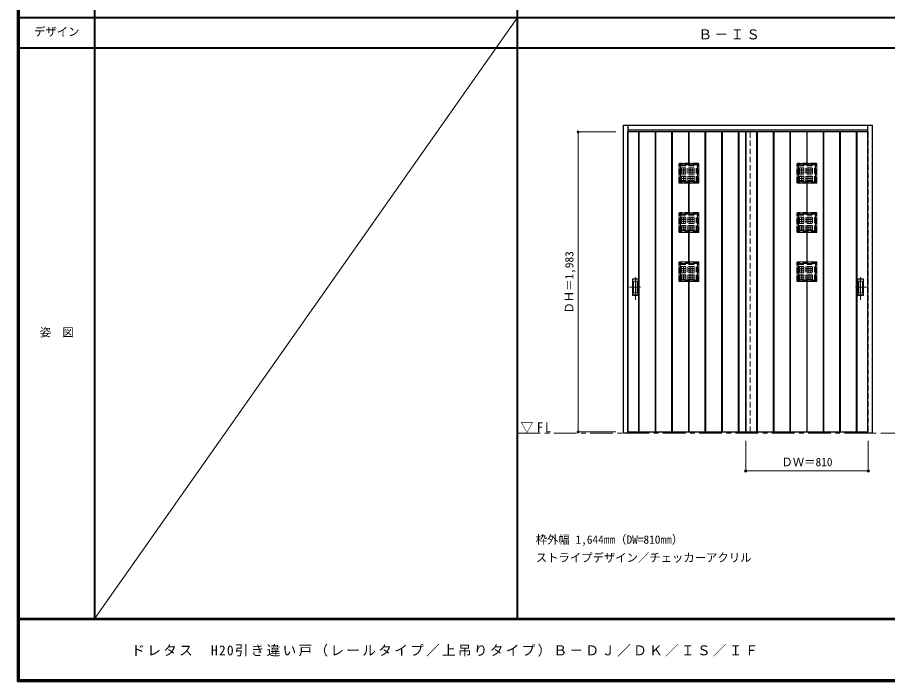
# Model space of a CAD drawing. Units: millimetres, scale not verified. Extents: x -6000 to 5700, y -4307 to 4260.
# Drawn here: x -6000 to -250, y -4205 to 186 of the extents above; entities that cross this region are included whole.
import ezdxf
from ezdxf.enums import TextEntityAlignment as Align

# ---------------------------------------------------------------- set-up
doc = ezdxf.new("R2010")
doc.units = ezdxf.units.MM
doc.header["$LTSCALE"] = 30
doc.header["$PDMODE"] = 32
doc.header["$PDSIZE"] = 15
doc.linetypes.add('CHAIN1', pattern=[8, 5, -1, 1, -1])
doc.linetypes.add('DASHED1', pattern=[1.8, 1.2, -0.6])
for name, color, linetype, lineweight in [('0-2_扉', 7, 'Continuous', 18), ('0-3_仕上げ', 3, 'Continuous', 25), ('0-4_枠', 3, 'Continuous', 25), ('0-6_引手', 7, 'Continuous', 18), ('0-B_寸法', 4, 'Continuous', 9), ('0-C_ハッチ', 4, 'Continuous', 9), ('F-1_枠', 6, 'Continuous', 40), ('F-A_文字', 7, 'CHAIN1', 18)]:
    doc.layers.add(name, color=color, linetype=linetype, lineweight=lineweight)
doc.layers.add('0-A_文字', color=7, linetype='Continuous')
doc.styles.add('ＭＳ ゴシック', font='')
doc.styles.get('ＭＳ ゴシック').set_extended_font_data('MS Gothic')

msp = doc.modelspace()

# ---------------------------------------------------------------- linework, layer by layer
at = {"layer": '0-2_扉', "color": 4, "linetype": 'DASHED1', "lineweight": 9}
for p, q in [((-1968, -571), (-1968, -2554)), ((-1965, -571), (-1968, -571)), ((-1158, -2554), (-1158, -571)), ((-381, -571), (-378, -571)), ((-1968, -2554), (-1965, -2554))]:
    msp.add_line(p, q, dxfattribs=at)
at = {"layer": '0-2_扉', "color": 3, "lineweight": 25}
for p, q in [((-1966, -2554), (-1966, -571)), ((-381, -571), (-1965, -571)), ((-1895, -2554), (-1895, -571)), ((-1891, -2554), (-1891, -571)), ((-1785, -2554), (-1785, -571)), ((-1781, -2554), (-1781, -571)), ((-1675, -2554), (-1675, -571)), ((-1671, -2554), (-1671, -571)), ((-1455, -2554), (-1455, -571)), ((-1451, -2554), (-1451, -571)), ((-1345, -2554), (-1345, -571)), ((-1341, -2554), (-1341, -571)), ((-1235, -2554), (-1235, -571)), ((-1231, -2554), (-1231, -571)), ((-1188, -2554), (-1188, -571)), ((-1186, -2554), (-1186, -571)), ((-1115, -2554), (-1115, -571)), ((-1111, -2554), (-1111, -571)), ((-1005, -2554), (-1005, -571)), ((-1001, -2554), (-1001, -571)), ((-895, -2554), (-895, -571)), ((-891, -2554), (-891, -571)), ((-675, -2554), (-675, -571)), ((-671, -2554), (-671, -571)), ((-565, -2554), (-565, -571)), ((-561, -2554), (-561, -571)), ((-455, -2554), (-455, -571)), ((-451, -2554), (-451, -571)), ((-380, -2554), (-380, -571)), ((-1965, -2554), (-381, -2554)), ((-381, -2553.8), (-381, -2553.46))]:
    msp.add_line(p, q, dxfattribs=at)
at = {"layer": '0-2_扉'}
for p, q in [((-1893, -2554), (-1893, -571)), ((-1783, -2554), (-1783, -571)), ((-1673, -2554), (-1673, -571)), ((-1453, -2554), (-1453, -571)), ((-1343, -2554), (-1343, -571)), ((-1233, -2554), (-1233, -571)), ((-1113, -2554), (-1113, -571)), ((-1003, -2554), (-1003, -571)), ((-893, -2554), (-893, -571)), ((-673, -2554), (-673, -571)), ((-563, -2554), (-563, -571)), ((-453, -2554), (-453, -571))]:
    msp.add_line(p, q, dxfattribs=at)
at = {"layer": '0-2_扉', "color": 4, "linetype": 'DASHED1', "lineweight": 9}
msp.add_lwpolyline([(-378, -571), (-378, -2554), (-381, -2554)], dxfattribs=at)
at = {"layer": '0-3_仕上げ', "color": 7, "lineweight": 18}
for p, q in [((-1565, -779), (-1565, -571)), ((-1563, -779), (-1563, -571)), ((-1561, -779), (-1561, -571)), ((-785, -779), (-785, -571)), ((-783, -779), (-783, -571)), ((-781, -779), (-781, -571)), ((-1498, -779), (-1628, -779)), ((-1628, -909), (-1628, -779)), ((-1628, -779), (-1619, -788)), ((-1507, -788), (-1619, -788)), ((-1619, -900), (-1619, -788)), ((-1507, -788), (-1498, -779)), ((-1507, -900), (-1507, -788)), ((-1498, -909), (-1498, -779)), ((-718, -779), (-848, -779)), ((-848, -909), (-848, -779)), ((-848, -779), (-839, -788)), ((-727, -788), (-839, -788)), ((-839, -900), (-839, -788)), ((-727, -788), (-718, -779)), ((-727, -900), (-727, -788)), ((-718, -909), (-718, -779)), ((-1498, -909), (-1628, -909)), ((-1565, -1105), (-1565, -909)), ((-1565, -1105), (-1565, -909)), ((-1563, -1105), (-1563, -909)), ((-1563, -1080.7), (-1563, -909)), ((-1561, -1105), (-1561, -909)), ((-1561, -1105), (-1561, -909)), ((-1507, -900), (-1498, -909)), ((-718, -909), (-848, -909)), ((-785, -1105), (-785, -909)), ((-785, -1105), (-785, -909)), ((-783, -1105), (-783, -909)), ((-783, -1080.7), (-783, -909)), ((-781, -1105), (-781, -909)), ((-781, -1105), (-781, -909)), ((-727, -900), (-718, -909)), ((-1498, -1105), (-1628, -1105)), ((-1628, -1235), (-1628, -1105)), ((-1628, -1105), (-1619, -1114)), ((-1507, -1114), (-1619, -1114)), ((-1619, -1226), (-1619, -1114)), ((-1507, -1114), (-1498, -1105)), ((-1507, -1226), (-1507, -1114)), ((-1498, -1235), (-1498, -1105)), ((-718, -1105), (-848, -1105)), ((-848, -1235), (-848, -1105)), ((-848, -1105), (-839, -1114)), ((-727, -1114), (-839, -1114)), ((-839, -1226), (-839, -1114)), ((-727, -1114), (-718, -1105)), ((-727, -1226), (-727, -1114)), ((-718, -1235), (-718, -1105)), ((-1498, -1235), (-1628, -1235)), ((-1565, -1431), (-1565, -1235)), ((-1565, -1431), (-1565, -1235)), ((-1563, -1431), (-1563, -1235)), ((-1561, -1431), (-1561, -1235)), ((-1561, -1431), (-1561, -1235)), ((-1507, -1226), (-1498, -1235)), ((-718, -1235), (-848, -1235)), ((-785, -1431), (-785, -1235)), ((-785, -1431), (-785, -1235)), ((-783, -1431), (-783, -1235)), ((-781, -1431), (-781, -1235)), ((-781, -1431), (-781, -1235)), ((-727, -1226), (-718, -1235)), ((-1498, -1431), (-1628, -1431)), ((-1628, -1561), (-1628, -1431)), ((-1628, -1431), (-1619, -1440)), ((-1507, -1440), (-1498, -1431)), ((-1498, -1561), (-1498, -1431)), ((-718, -1431), (-848, -1431)), ((-848, -1561), (-848, -1431)), ((-848, -1431), (-839, -1440)), ((-727, -1440), (-718, -1431)), ((-718, -1561), (-718, -1431)), ((-1507, -1440), (-1619, -1440)), ((-1619, -1552), (-1619, -1440)), ((-1507, -1552), (-1507, -1440)), ((-727, -1440), (-839, -1440)), ((-839, -1552), (-839, -1440)), ((-727, -1552), (-727, -1440)), ((-1507, -1552), (-1498, -1561)), ((-727, -1552), (-718, -1561)), ((-1498, -1561), (-1628, -1561)), ((-1565, -2554), (-1565, -1561)), ((-1563, -2554), (-1563, -1561)), ((-1561, -2554), (-1561, -1561)), ((-718, -1561), (-848, -1561)), ((-785, -2554), (-785, -1561)), ((-783, -2554), (-783, -1561)), ((-781, -2554), (-781, -1561))]:
    msp.add_line(p, q, dxfattribs=at)
at = {"layer": '0-3_仕上げ', "color": 7, "linetype": 'DASHED1', "lineweight": 18}
for p, q in [((-1500, -781), (-1626, -781)), ((-1500, -907), (-1500, -781)), ((-720, -781), (-846, -781)), ((-720, -907), (-720, -781)), ((-1500, -1107), (-1626, -1107)), ((-1500, -1233), (-1500, -1107)), ((-720, -1107), (-846, -1107)), ((-720, -1233), (-720, -1107)), ((-1500, -1433), (-1626, -1433)), ((-1500, -1559), (-1500, -1433)), ((-720, -1433), (-846, -1433)), ((-720, -1559), (-720, -1433))]:
    msp.add_line(p, q, dxfattribs=at)
at = {"layer": '0-3_仕上げ', "color": 6, "linetype": 'DASHED1', "lineweight": 40}
for p, q in [((-1501, -782), (-1625, -782)), ((-1625, -906), (-1625, -782)), ((-1501, -906), (-1501, -782)), ((-721, -782), (-845, -782)), ((-845, -906), (-845, -782)), ((-721, -906), (-721, -782)), ((-1501, -906), (-1625, -906)), ((-721, -906), (-845, -906)), ((-1501, -1108), (-1625, -1108)), ((-1625, -1232), (-1625, -1108)), ((-1501, -1232), (-1501, -1108)), ((-721, -1108), (-845, -1108)), ((-845, -1232), (-845, -1108)), ((-721, -1232), (-721, -1108)), ((-1501, -1232), (-1625, -1232)), ((-721, -1232), (-845, -1232)), ((-1501, -1434), (-1625, -1434)), ((-1625, -1558), (-1625, -1434)), ((-1501, -1558), (-1501, -1434)), ((-721, -1434), (-845, -1434)), ((-845, -1558), (-845, -1434)), ((-721, -1558), (-721, -1434)), ((-1501, -1558), (-1625, -1558)), ((-721, -1558), (-845, -1558))]:
    msp.add_line(p, q, dxfattribs=at)
at = {"layer": '0-3_仕上げ', "color": 7, "linetype": 'DASHED1', "lineweight": 18}
for points in [[(-1500, -907), (-1626, -907), (-1626, -781)], [(-720, -907), (-846, -907), (-846, -781)], [(-1500, -1233), (-1626, -1233), (-1626, -1107)], [(-720, -1233), (-846, -1233), (-846, -1107)], [(-1500, -1559), (-1626, -1559), (-1626, -1433)], [(-720, -1559), (-846, -1559), (-846, -1433)]]:
    msp.add_lwpolyline(points, dxfattribs=at)
at = {"layer": '0-3_仕上げ', "color": 7, "lineweight": 18}
for points in [[(-1507, -900), (-1619, -900), (-1628, -909)], [(-727, -900), (-839, -900), (-848, -909)], [(-1507, -1226), (-1619, -1226), (-1628, -1235)], [(-727, -1226), (-839, -1226), (-848, -1235)], [(-1507, -1552), (-1619, -1552), (-1628, -1561)], [(-727, -1552), (-839, -1552), (-848, -1561)]]:
    msp.add_lwpolyline(points, dxfattribs=at)
at = {"layer": '0-4_枠'}
for p, q in [((-1995, -527.5), (-351, -527.5)), ((-1995, -2562.5), (-1995, -527.5)), ((-1965, -2562.5), (-1965, -527.5)), ((-1965, -557.5), (-381, -557.5)), ((-381, -2553.46), (-381, -527.5)), ((-351, -2562.5), (-351, -527.5)), ((-1965, -2562.5), (-1995, -2562.5))]:
    msp.add_line(p, q, dxfattribs=at)
msp.add_lwpolyline([(-351, -2562.5), (-381, -2562.5), (-381, -2553.8)], dxfattribs=at)
at = {"layer": '0-6_引手'}
for p, q in [((-1936, -1541.5), (-1898, -1541.5)), ((-1936, -1651.5), (-1936, -1541.5)), ((-1898, -1651.5), (-1898, -1541.5)), ((-410, -1541.5), (-448, -1541.5)), ((-448, -1651.5), (-448, -1541.5)), ((-410, -1651.5), (-410, -1541.5)), ((-1929.5, -1557.5), (-1904.5, -1557.5)), ((-1929.5, -1635.5), (-1929.5, -1557.5)), ((-1904.5, -1635.5), (-1904.5, -1557.5)), ((-416.5, -1557.5), (-441.5, -1557.5)), ((-441.5, -1635.5), (-441.5, -1557.5)), ((-416.5, -1635.5), (-416.5, -1557.5)), ((-1936, -1651.5), (-1898, -1651.5)), ((-1929.5, -1635.5), (-1904.5, -1635.5)), ((-410, -1651.5), (-448, -1651.5)), ((-416.5, -1635.5), (-441.5, -1635.5))]:
    msp.add_line(p, q, dxfattribs=at)
at = {"layer": '0-6_引手', "linetype": 'CHAIN1'}
for p, q in [((-1917, -1681.73), (-1917, -1510.88)), ((-429, -1681.73), (-429, -1510.88)), ((-1955.07, -1596.5), (-1882.56, -1596.5)), ((-390.93, -1596.5), (-463.44, -1596.5))]:
    msp.add_line(p, q, dxfattribs=at)
at = {"layer": '0-6_引手', "linetype": 'DASHED1'}
for p, q in [((-1901, -1647.5), (-1901, -1545.5)), ((-445, -1647.5), (-445, -1545.5)), ((-1933, -1647.5), (-1901, -1647.5)), ((-413, -1647.5), (-445, -1647.5))]:
    msp.add_line(p, q, dxfattribs=at)
for points in [[(-1933, -1647.5), (-1933, -1545.5), (-1901, -1545.5)], [(-413, -1647.5), (-413, -1545.5), (-445, -1545.5)]]:
    msp.add_lwpolyline(points, dxfattribs=at)
at = {"layer": '0-B_寸法'}
for p, q in [((-2295, -571), (-2045, -571)), ((-2295, -571), (-2295, -2554)), ((-2295, -2554), (-2045, -2554)), ((-1188, -2812.5), (-1188, -2612.5)), ((-378, -2812.5), (-378, -2612.5)), ((-1188, -2812.5), (-378, -2812.5))]:
    msp.add_line(p, q, dxfattribs=at)
at = {"layer": '0-B_寸法', "color": 7}
for p in [(-2295, -571), (-2295, -2554), (-1188, -2812.5), (-378, -2812.5)]:
    msp.add_point(p, dxfattribs=at)
at = {"layer": '0-C_ハッチ', "linetype": 'DASHED1'}
for p, q in [((-1619, -794.5), (-1507, -794.5)), ((-1619, -795.5), (-1507, -795.5)), ((-1612.5, -900), (-1612.5, -788)), ((-1611.5, -900), (-1611.5, -788)), ((-1598.5, -900), (-1598.5, -788)), ((-1597.5, -900), (-1597.5, -788)), ((-1584.5, -900), (-1584.5, -788)), ((-1583.5, -900), (-1583.5, -788)), ((-1570.5, -900), (-1570.5, -788)), ((-1569.5, -900), (-1569.5, -788)), ((-1556.5, -900), (-1556.5, -788)), ((-1555.5, -900), (-1555.5, -788)), ((-1542.5, -900), (-1542.5, -788)), ((-1541.5, -900), (-1541.5, -788)), ((-1528.5, -900), (-1528.5, -788)), ((-1527.5, -900), (-1527.5, -788)), ((-1514.5, -900), (-1514.5, -788)), ((-1513.5, -900), (-1513.5, -788)), ((-839, -794.5), (-727, -794.5)), ((-839, -795.5), (-727, -795.5)), ((-832.5, -900), (-832.5, -788)), ((-831.5, -900), (-831.5, -788)), ((-818.5, -900), (-818.5, -788)), ((-817.5, -900), (-817.5, -788)), ((-804.5, -900), (-804.5, -788)), ((-803.5, -900), (-803.5, -788)), ((-790.5, -900), (-790.5, -788)), ((-789.5, -900), (-789.5, -788)), ((-776.5, -900), (-776.5, -788)), ((-775.5, -900), (-775.5, -788)), ((-762.5, -900), (-762.5, -788)), ((-761.5, -900), (-761.5, -788)), ((-748.5, -900), (-748.5, -788)), ((-747.5, -900), (-747.5, -788)), ((-734.5, -900), (-734.5, -788)), ((-733.5, -900), (-733.5, -788)), ((-1619, -808.5), (-1507, -808.5)), ((-1619, -809.5), (-1507, -809.5)), ((-1619, -822.5), (-1507, -822.5)), ((-1619, -823.5), (-1507, -823.5)), ((-1619, -836.5), (-1507, -836.5)), ((-1619, -837.5), (-1507, -837.5)), ((-1619, -850.5), (-1507, -850.5)), ((-1619, -851.5), (-1507, -851.5)), ((-839, -808.5), (-727, -808.5)), ((-839, -809.5), (-727, -809.5)), ((-839, -822.5), (-727, -822.5)), ((-839, -823.5), (-727, -823.5)), ((-839, -836.5), (-727, -836.5)), ((-839, -837.5), (-727, -837.5)), ((-839, -850.5), (-727, -850.5)), ((-839, -851.5), (-727, -851.5)), ((-1619, -864.5), (-1507, -864.5)), ((-1619, -865.5), (-1507, -865.5)), ((-1619, -878.5), (-1507, -878.5)), ((-1619, -879.5), (-1507, -879.5)), ((-1619, -892.5), (-1507, -892.5)), ((-1619, -893.5), (-1507, -893.5)), ((-839, -864.5), (-727, -864.5)), ((-839, -865.5), (-727, -865.5)), ((-839, -878.5), (-727, -878.5)), ((-839, -879.5), (-727, -879.5)), ((-839, -892.5), (-727, -892.5)), ((-839, -893.5), (-727, -893.5)), ((-1619, -1120.5), (-1507, -1120.5)), ((-1619, -1121.5), (-1507, -1121.5)), ((-1619, -1134.5), (-1507, -1134.5)), ((-1619, -1135.5), (-1507, -1135.5)), ((-1619, -1148.5), (-1507, -1148.5)), ((-1619, -1149.5), (-1507, -1149.5)), ((-1612.5, -1226), (-1612.5, -1114)), ((-1611.5, -1226), (-1611.5, -1114)), ((-1598.5, -1226), (-1598.5, -1114)), ((-1597.5, -1226), (-1597.5, -1114)), ((-1584.5, -1226), (-1584.5, -1114)), ((-1583.5, -1226), (-1583.5, -1114)), ((-1570.5, -1226), (-1570.5, -1114)), ((-1569.5, -1226), (-1569.5, -1114)), ((-1556.5, -1226), (-1556.5, -1114)), ((-1555.5, -1226), (-1555.5, -1114)), ((-1542.5, -1226), (-1542.5, -1114)), ((-1541.5, -1226), (-1541.5, -1114)), ((-1528.5, -1226), (-1528.5, -1114)), ((-1527.5, -1226), (-1527.5, -1114)), ((-1514.5, -1226), (-1514.5, -1114)), ((-1513.5, -1226), (-1513.5, -1114)), ((-839, -1120.5), (-727, -1120.5)), ((-839, -1121.5), (-727, -1121.5)), ((-839, -1134.5), (-727, -1134.5)), ((-839, -1135.5), (-727, -1135.5)), ((-839, -1148.5), (-727, -1148.5)), ((-839, -1149.5), (-727, -1149.5)), ((-832.5, -1226), (-832.5, -1114)), ((-831.5, -1226), (-831.5, -1114)), ((-818.5, -1226), (-818.5, -1114)), ((-817.5, -1226), (-817.5, -1114)), ((-804.5, -1226), (-804.5, -1114)), ((-803.5, -1226), (-803.5, -1114)), ((-790.5, -1226), (-790.5, -1114)), ((-789.5, -1226), (-789.5, -1114)), ((-776.5, -1226), (-776.5, -1114)), ((-775.5, -1226), (-775.5, -1114)), ((-762.5, -1226), (-762.5, -1114)), ((-761.5, -1226), (-761.5, -1114)), ((-748.5, -1226), (-748.5, -1114)), ((-747.5, -1226), (-747.5, -1114)), ((-734.5, -1226), (-734.5, -1114)), ((-733.5, -1226), (-733.5, -1114)), ((-1619, -1162.5), (-1507, -1162.5)), ((-1619, -1163.5), (-1507, -1163.5)), ((-1619, -1176.5), (-1507, -1176.5)), ((-1619, -1177.5), (-1507, -1177.5)), ((-1619, -1190.5), (-1507, -1190.5)), ((-1619, -1191.5), (-1507, -1191.5)), ((-1619, -1204.5), (-1507, -1204.5)), ((-1619, -1205.5), (-1507, -1205.5)), ((-839, -1162.5), (-727, -1162.5)), ((-839, -1163.5), (-727, -1163.5)), ((-839, -1176.5), (-727, -1176.5)), ((-839, -1177.5), (-727, -1177.5)), ((-839, -1190.5), (-727, -1190.5)), ((-839, -1191.5), (-727, -1191.5)), ((-839, -1204.5), (-727, -1204.5)), ((-839, -1205.5), (-727, -1205.5)), ((-1619, -1218.5), (-1507, -1218.5)), ((-1619, -1219.5), (-1507, -1219.5)), ((-839, -1218.5), (-727, -1218.5)), ((-839, -1219.5), (-727, -1219.5)), ((-1619, -1446.5), (-1507, -1446.5)), ((-1619, -1447.5), (-1507, -1447.5)), ((-1619, -1460.5), (-1507, -1460.5)), ((-1619, -1461.5), (-1507, -1461.5)), ((-1619, -1474.5), (-1507, -1474.5)), ((-1619, -1475.5), (-1507, -1475.5)), ((-1619, -1488.5), (-1507, -1488.5)), ((-1619, -1489.5), (-1507, -1489.5)), ((-1612.5, -1552), (-1612.5, -1440)), ((-1611.5, -1552), (-1611.5, -1440)), ((-1598.5, -1552), (-1598.5, -1440)), ((-1597.5, -1552), (-1597.5, -1440)), ((-1584.5, -1552), (-1584.5, -1440)), ((-1583.5, -1552), (-1583.5, -1440)), ((-1570.5, -1552), (-1570.5, -1440)), ((-1569.5, -1552), (-1569.5, -1440)), ((-1556.5, -1552), (-1556.5, -1440)), ((-1555.5, -1552), (-1555.5, -1440)), ((-1542.5, -1552), (-1542.5, -1440)), ((-1541.5, -1552), (-1541.5, -1440)), ((-1528.5, -1552), (-1528.5, -1440)), ((-1527.5, -1552), (-1527.5, -1440)), ((-1514.5, -1552), (-1514.5, -1440)), ((-1513.5, -1552), (-1513.5, -1440)), ((-839, -1446.5), (-727, -1446.5)), ((-839, -1447.5), (-727, -1447.5)), ((-839, -1460.5), (-727, -1460.5)), ((-839, -1461.5), (-727, -1461.5)), ((-839, -1474.5), (-727, -1474.5)), ((-839, -1475.5), (-727, -1475.5)), ((-839, -1488.5), (-727, -1488.5)), ((-839, -1489.5), (-727, -1489.5)), ((-832.5, -1552), (-832.5, -1440)), ((-831.5, -1552), (-831.5, -1440)), ((-818.5, -1552), (-818.5, -1440)), ((-817.5, -1552), (-817.5, -1440)), ((-804.5, -1552), (-804.5, -1440)), ((-803.5, -1552), (-803.5, -1440)), ((-790.5, -1552), (-790.5, -1440)), ((-789.5, -1552), (-789.5, -1440)), ((-776.5, -1552), (-776.5, -1440)), ((-775.5, -1552), (-775.5, -1440)), ((-762.5, -1552), (-762.5, -1440)), ((-761.5, -1552), (-761.5, -1440)), ((-748.5, -1552), (-748.5, -1440)), ((-747.5, -1552), (-747.5, -1440)), ((-734.5, -1552), (-734.5, -1440)), ((-733.5, -1552), (-733.5, -1440)), ((-1619, -1502.5), (-1507, -1502.5)), ((-1619, -1503.5), (-1507, -1503.5)), ((-1619, -1516.5), (-1507, -1516.5)), ((-1619, -1517.5), (-1507, -1517.5)), ((-1619, -1530.5), (-1507, -1530.5)), ((-1619, -1531.5), (-1507, -1531.5)), ((-1619, -1544.5), (-1507, -1544.5)), ((-1619, -1545.5), (-1507, -1545.5)), ((-839, -1502.5), (-727, -1502.5)), ((-839, -1503.5), (-727, -1503.5)), ((-839, -1516.5), (-727, -1516.5)), ((-839, -1517.5), (-727, -1517.5)), ((-839, -1530.5), (-727, -1530.5)), ((-839, -1531.5), (-727, -1531.5)), ((-839, -1544.5), (-727, -1544.5)), ((-839, -1545.5), (-727, -1545.5))]:
    msp.add_line(p, q, dxfattribs=at)
at = {"layer": 'F-1_枠'}
for p, q in [((-6000, 4175), (-6000, -4205)), ((-5995, 4175), (-5995, -4205)), ((-5990, 4175), (-5990, -4205)), ((-5490, 4175), (-5490, -3790)), ((-2695, -3790), (-2695, 4175)), ((-6000, 184.5), (5700, 184.5)), ((-6000, -15.5), (5700, -15.5)), ((5700, -3790), (-6000, -3790)), ((5700, -3795), (-6000, -3795)), ((5700, -4195), (-6000, -4195)), ((5700, -4200), (-6000, -4200)), ((5700, -4205), (-6000, -4205))]:
    msp.add_line(p, q, dxfattribs=at)
at = {"layer": 'F-A_文字', "linetype": 'Continuous'}
msp.add_line((-2695, 184.5), (-5490, -3790), dxfattribs=at)
at = {"layer": 'F-A_文字'}
msp.add_line((-2695, -2562.5), (100, -2562.5), dxfattribs=at)

# ---------------------------------------------------------------- texts
at = {"layer": '0-A_文字', "style": 'ＭＳ ゴシック'}
for s, p in [('枠外幅 1,644mm（DW=810mm）', (-2575, -3310)), ('ストライプデザイン／チェッカーアクリル', (-2575, -3430))]:
    msp.add_text(s, height=54.99, dxfattribs=at).set_placement(p, align=Align.BOTTOM_LEFT)
at = {"layer": '0-A_文字', "char_height": 65.98, "attachment_point": 7, "style": 'ＭＳ ゴシック'}
for s, insert in [('\\T1.17;Ｂ－ＩＳ', (-1500, 39.5)), ('\\T1.26;\\W0.95;▽FL', (-2676.25, -2562.5))]:
    msp.add_mtext(s, dxfattribs=dict(at, insert=insert))
at = {"layer": '0-B_寸法', "color": 7, "style": 'ＭＳ ゴシック'}
msp.add_text('ＤＨ＝1,983', height=54.99, rotation=90, dxfattribs=at).set_placement((-2310, -1771.75), align=Align.BOTTOM_LEFT)
msp.add_text('ＤＷ＝810', height=54.99, dxfattribs=at).set_placement((-951.75, -2797.5), align=Align.BOTTOM_LEFT)
at = {"layer": 'F-A_文字', "style": 'ＭＳ ゴシック'}
for s, p in [('デザイン', (-5890, 47)), ('姿\u3000図', (-5852.5, -1940.25))]:
    msp.add_text(s, height=54.99, dxfattribs=at).set_placement(p, align=Align.BOTTOM_LEFT)
at = {"layer": 'F-A_文字', "insert": (-5247.55, -4040), "char_height": 65.98, "attachment_point": 7, "style": 'ＭＳ ゴシック'}
msp.add_mtext('\\T1.17;ドレタス\u3000H20引き違い戸（レールタイプ／上吊りタイプ）Ｂ－ＤＪ／ＤＫ／ＩＳ／ＩＦ', dxfattribs=at)

doc.saveas('drawing.dxf')
